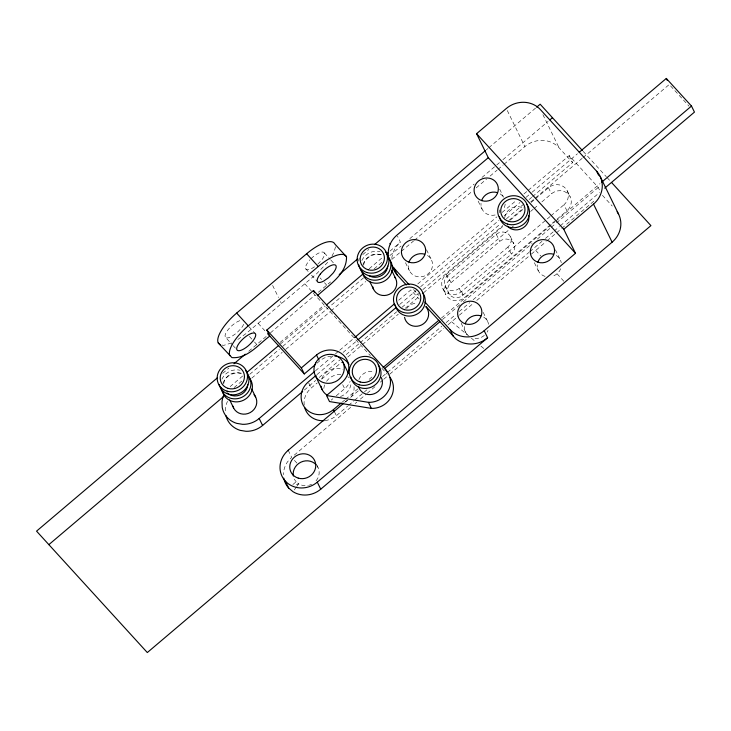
<?xml version="1.0" encoding="UTF-8"?>
<svg xmlns="http://www.w3.org/2000/svg" width="731" height="731" viewBox="0 0 731 731"><rect width="100%" height="100%" fill="white"/><g stroke="black" fill="none" stroke-linecap="round" stroke-linejoin="round"><path stroke-width="0.55" stroke-dasharray="3.65 2.74" d="M321.768 378.704L323.614 375.259A15.36 14.3 -26 0 1 343.058 369.758M331.965 256.106L334.204 251.747L335.346 247.343L334.871 244.063M327.762 262.255L316.459 273.915L246.484 333.235L237.657 339.623M294.291 489.962L296.165 487.321M296.786 486.444L298.659 483.803A13.176 12.272 -25.9 0 0 308.372 485.384M317.793 264.174L321.412 260.41A12.29 4.322 -42.4 0 0 323.55 252.186L322.143 252.003A12.29 4.322 -42.4 0 0 310.73 259.021M292.857 484.552L296.174 481.729L298.659 483.803L295.68 485.082M222.681 373.349L228.776 368.186M248.778 351.227L267.043 335.748M270.525 332.797L314.878 295.187M318.36 292.245L330.54 281.919M362.722 254.635L368.808 249.472M486.225 149.928L487.97 148.457M488.838 147.717L535.805 107.905M280.119 342.4L324.18 305.046L312.064 291.77M230.119 386.635L243.149 375.579M280.521 343.899L324.838 306.335M369.155 268.761L383.062 256.974M390.016 251.08L400.442 242.235L397.463 236.122M234.121 387.576L241.952 380.942M249.774 374.309L279.352 349.235M282.824 346.284L363.718 277.716M374.153 268.862L381.984 262.228M389.815 255.594L401.118 246.009M409.817 238.635L474.181 184.066M482.012 177.432L495.929 165.635M496.797 164.895L499.401 162.684M502.882 159.733L548.113 121.392M251.784 378.119L282.23 352.315M285.702 349.363L330.065 311.762M330.933 311.022L365.719 281.526M391.816 259.404L400.515 252.031M401.383 251.3L413.563 240.974M414.431 240.234L472.701 190.837M476.183 187.885L486.618 179.04M490.099 176.089L497.062 170.186M497.93 169.446L503.147 165.023M504.015 164.292L524.885 146.593A24.58 22.88 -26 0 1 559.06 147.772L572.62 162.638L532.561 196.602M316.934 363.234L319.465 361.087A19.965 18.595 -26 0 1 331.81 356.079M315.518 370.745L334.588 354.581M335.456 353.841L338.919 350.907M339.787 350.167L353.658 338.416M398.724 300.213L410.849 289.924L419.228 299.07M417.776 283.939L496.961 216.815M502.179 212.392L516.104 200.586M523.935 193.943L527.417 190.992M528.285 190.261L569.184 155.584L598.25 187.456L600.224 191.485M316.943 374.619L336.114 358.364M343.077 352.461L357.02 340.637M399.711 304.452L416.268 290.417M420.617 286.726L499.026 220.25M504.262 215.819L519.942 202.524M526.037 197.352L531.263 192.92M532.141 192.18L577.444 153.775M304.388 390.034L315.71 380.431M319.2 377.479L340.098 359.762M346.192 354.599L359.259 343.524M360.127 342.784L396.705 311.771M401.931 307.34L418.479 293.314M422.829 289.622L500.342 223.914M506.437 218.752L522.985 204.726M529.08 199.554L531.693 197.343M304.206 405.12A19.965 18.595 -26 0 1 311.178 388.042L317.281 382.88M321.631 379.179L341.669 362.192M347.773 357.03L398.304 314.184M405.276 308.281L419.21 296.457M423.569 292.765L502.846 225.559M508.95 220.387L523.762 207.832M530.733 201.92L582.132 158.344M583 157.604L669.258 84.485L689.105 106.242M550.087 216.522L461.581 291.55A12.29 11.44 -26 0 1 444.503 290.965A12.29 11.44 -26 0 1 446.084 274.554L503.348 226.007M510.293 220.122L523.305 209.093M531.117 202.469L534.58 199.526M535.448 198.795L548.469 187.757A12.29 11.44 -26 0 1 565.547 188.351A12.29 11.44 -26 0 1 563.976 204.753L566.918 210.802L551.302 224.042M447.573 275.633L496.312 234.322A9.22 8.58 -26 0 1 509.123 234.761A9.22 8.58 -26 0 1 507.935 247.069L511.38 254.114L462.641 295.434A9.22 8.58 -26 0 1 449.83 294.995A9.22 8.58 -26 0 1 451.018 282.687L447.573 275.633A9.22 8.58 -26 0 0 446.394 287.941A9.22 8.58 -26 0 0 459.205 288.38L507.935 247.069M550.434 224.773L464.532 297.599A12.29 11.44 -26 0 1 447.454 297.014A12.29 11.44 -26 0 1 449.026 280.603L509.763 229.114M510.631 228.374L514.103 225.431M530.587 211.46L533.191 209.249M534.059 208.518L538.4 204.835M541.872 201.893L551.412 193.806A12.29 11.44 -26 0 1 568.499 194.391A12.29 11.44 -26 0 1 566.918 210.802M451.018 282.687L499.748 241.367A9.22 8.58 -26 0 1 512.559 241.815A9.22 8.58 -26 0 1 511.38 254.114M331.18 400.131L332.87 398.706M336.233 395.846L344.657 388.709A19.965 18.595 -26 0 0 350.167 381.363M550.955 215.791L563.976 204.753M342.135 402.233L344.758 400.021M345.626 399.281L357.825 388.938M369.146 379.334L372.636 376.383M441.46 318.031L554.719 222.014M555.587 221.283L600.023 183.609M344.557 402.525L347.152 400.323M350.624 397.381L359.286 390.034M442.493 319.502L459.9 304.745M463.381 301.793L532.122 243.514M537.34 239.092L550.397 228.026M551.265 227.286L555.615 223.604M556.483 222.864L598.25 187.456M325.057 420.581A19.965 18.595 -26 0 0 336.379 415.665L347.7 406.061M348.577 405.321L353.804 400.89M354.672 400.149L366.871 389.815M382.551 376.52L441.798 326.291M446.148 322.599L455.733 314.476M459.223 311.525L469.677 302.661M473.158 299.71L528.915 252.433M529.792 251.702L541.982 241.358M545.472 238.407L553.312 231.754M554.18 231.014L559.407 226.583M560.284 225.842L599.484 192.609M294.273 455.13L351.638 406.5M355.111 403.549L356.847 402.077M360.328 399.126L366.414 393.972M367.282 393.232L375.104 386.598M380.321 382.176L382.925 379.974M383.793 379.234L389.011 374.811M389.879 374.071L443.763 328.393M448.112 324.71L458.529 315.874M459.397 315.143L473.277 303.374M476.74 300.432L530.523 254.845M531.391 254.105L546.139 241.605M547.007 240.865L555.688 233.509M556.556 232.769L560.896 229.086M561.764 228.355L595.619 199.654M314.531 266.815L312.082 268.314A12.29 4.322 -42.4 0 1 307.057 263.617L308.674 261.332A12.29 4.322 -42.4 0 1 310.008 259.788M239.777 320.653L237.538 321.649A12.29 4.322 -42.4 0 0 225.047 335.693L225.239 337L232.513 344.968M231.48 342.967L223.823 345.324L221.639 345.041M340.463 396.485L342.336 395.773A15.36 14.3 -26 0 0 351.09 383.473M451.584 321.759L469.631 336.735M471.367 338.179L475.707 341.788M480.925 346.11L484.397 348.998M583.228 151.427L606.301 176.719M607.077 177.569L610.147 180.941M602.445 195.332L612.249 206.069M535.722 250.431L540.821 256.014M557.059 273.805L564.094 281.526M413.554 289.567L418.872 295.397M324.372 252.963L330.193 259.331M330.915 260.135L333.82 263.315M320.096 277.899L321.549 279.489M324.454 282.678L328.091 286.662M305.713 268.78L308.619 271.969M311.525 275.158L317.345 281.526M304.8 283.802L311.342 290.965M325.715 306.728L370.325 355.631M381.865 368.278L387.247 374.171M258.144 323.349L266.139 332.112M248.988 326.757L254.799 333.135M249.39 336.424L253.748 341.203M254.479 341.998L258.116 345.982M233.235 345.763L235.419 348.157M294.419 460.356L297.864 464.13M569.184 155.584L572.62 162.638M542.923 114.685L559.06 147.772M567.238 190.818L570.189 196.858M548.469 187.757L551.412 193.806M507.287 110.509L524.885 146.593M555.405 249.792L560.321 259.87M499.684 189.183L503.613 197.242M534.352 262.694L538.281 270.753M510.393 236.606L513.829 243.661M496.312 234.322L499.748 241.367M478.138 201.071L482.067 209.13M483.228 312.393L487.65 321.457M461.581 291.55L464.532 297.599M459.205 288.38L462.641 295.434M446.084 274.554L449.026 280.603M445.124 286.086L448.56 293.14M426.538 249.774L431.445 259.852M461.197 323.276L465.62 332.34M442.812 288.498L445.764 294.538M405.477 262.667L409.415 270.726M342.693 384.67L344.657 388.709M334.414 411.635L336.379 415.665M272.626 285.437L278.52 297.526M280.485 301.556L281.472 303.575M308.72 383.007L311.178 388.042M288.224 450.278L291.66 457.341L287.63 461.681A23.045 21.464 -25.9 0 0 283.464 474.73M317.016 465.409L317.994 467.42M225.495 410.859L225.404 408.757A23.045 21.455 -26 0 1 227.487 401.374M560.686 268.716A12.29 11.44 -26 0 1 551.348 276.629M545.098 276.409A12.29 11.44 -26 0 1 537.221 264.896M556.309 255.475A12.29 11.44 -26 0 1 561.262 262.712M391.789 258.399A24.58 22.88 -26 0 1 400.442 242.235M488.016 330.302A12.29 11.44 -26 0 1 487.111 332.185M484.388 335.392A12.29 11.44 -26 0 1 472.427 337.996M467.301 334.807A12.29 11.44 -26 0 1 464.56 326.483M483.639 317.062A12.29 11.44 -26 0 1 488.591 324.299M505.167 204.104A12.29 11.44 -26 0 1 502.992 209.852M495.134 215.005A12.29 11.44 -26 0 1 481.007 203.273M500.095 193.852A12.29 11.44 -26 0 1 504.107 198.247M427.434 255.448A12.29 11.44 -26 0 1 430.906 270.571A12.29 11.44 -26 0 1 415.254 276.053A12.29 11.44 -26 0 1 409.049 261.881M504.71 217.875A12.29 11.44 -26 0 1 511.718 208.033L514.743 206.974A12.29 11.44 -26 0 1 523.798 208.454M316.861 465.592A13.176 12.272 -25.9 0 1 315.326 481.592M311.616 484.251A13.176 12.272 -25.9 0 1 309.204 485.174M296.174 481.729A13.176 12.272 -25.9 0 1 294.355 479.079M362.978 264.467A15.36 14.3 -26 0 1 381.518 254.598M361.872 260.556A15.36 14.3 -26 0 1 380.038 251.583M363.645 265.289A12.29 11.44 -26 0 1 382.733 255.859M499.236 212.73A15.36 14.3 -26 0 1 499.794 209.907M358.656 261.15A15.36 14.3 -26 0 1 359.223 258.326M223.019 383.117A15.36 14.3 -26 0 1 242.5 373.495M221.922 379.197A15.36 14.3 -26 0 1 240.088 370.224M223.686 383.93A12.29 11.44 -26 0 1 241.888 374.007M354.023 386.681A15.36 14.3 -26 0 1 351.319 396.705M347.846 400.241A15.36 14.3 -26 0 1 345.279 401.822M323.842 388.481A15.36 14.3 -26 0 1 324.719 384.744M326.565 381.299A15.36 14.3 -26 0 1 343.259 374.884M347.7 376.703A15.36 14.3 -26 0 1 349.235 377.808M406.61 308.537A12.29 11.44 -26 0 1 417.629 303.091M243.633 324.262A12.29 4.322 -42.4 0 1 240.938 328.63L236.533 333.126L231.608 336.534A12.29 4.322 -42.4 0 1 225.239 337M358.903 379.59A12.29 11.44 -26 0 1 374.491 371.896"/><path stroke-width="1.1" d="M386.818 371.832L385.831 369.813L313.48 290.499L266.824 330.046L269.776 336.096C258.527 344.338 247.361 358.939 231.937 357.614L218.24 342.94A30.72 10.81 -42.4 0 1 236.652 313.087L306.636 253.758A30.72 10.81 -42.4 0 1 334.871 244.063L346.503 256.809C347.024 274.253 328.466 285.163 317.263 295.836M229.872 355.686A30.72 10.81 -42.4 0 1 248.284 325.834L318.259 266.504A30.72 10.81 -42.4 0 1 346.503 256.809M424.949 302.058L450.013 329.526A24.58 22.88 -26 0 0 484.178 330.704L575.498 253.291L488.281 157.695L476.585 133.7L506.309 108.499A24.58 22.88 -26 0 1 540.474 109.677L596.679 171.282L598.634 175.294M217.463 377.772L36.55 531.145L147.315 652.555L650.919 225.623L611.692 182.622M233.993 363.764L245.296 354.179M339.23 274.545L357.496 259.057M374.893 244.309L485.357 150.668M536.673 107.165L540.154 104.213L582.461 150.586M488.281 157.695L396.96 235.108A24.58 22.88 -26 0 0 391.003 242.454L389.714 245.296A24.58 22.88 -26 0 0 389.002 259.258M246.63 372.636L278.785 345.379M326.574 304.854L363.079 273.915M386.535 254.022L388.28 252.551M48.858 544.641L223.686 396.43M549.849 119.911L552.462 117.7M315.253 364.659L304.297 373.943L301.355 367.894L316.514 355.038A19.965 18.595 -26 0 1 344.274 355.997A19.965 18.595 -26 0 1 341.706 382.66L326.547 395.517L329.498 401.557L371.375 408.382A20.477 19.07 -26 0 0 390.601 397.993A20.477 19.07 -26 0 0 390.043 377.415M224.088 394.393A23.045 21.455 -26 0 0 222.005 401.785L222.233 407.441A23.045 21.455 -26 0 0 236.771 423.377L242.564 424.318A23.045 21.455 -26 0 0 259.185 418.498L314.659 371.476M354.517 337.676L394.384 303.886M316.075 375.35L308.235 382.002A19.965 18.595 -26 0 0 305.668 408.666A19.965 18.595 -26 0 0 333.427 409.616L341.267 402.973M357.888 339.906L396.229 307.404M579.18 152.304L666.307 78.445L691.499 106.059L694.45 112.108L604.711 188.178M225.87 415.51A23.045 21.455 -26 0 0 240.17 430.349L245.963 431.29A23.045 21.455 -26 0 0 262.593 425.469L302.652 391.505M383.09 367.519L438.847 320.251M601.768 182.138L691.499 106.059M288.224 450.278L343.689 403.256M384.424 368.726L439.888 321.713M575.498 253.291L563.793 229.306L593.526 204.104A24.58 22.88 -26 0 0 596.679 171.282M288.352 450.186A23.045 21.446 -25.5 0 0 285.2 480.971A23.045 21.446 -25.5 0 0 317.291 482.158L487.623 337.759L484.178 330.704M283.783 478.12A23.045 21.464 -25.9 0 0 288.708 488.08L293.04 491.725A23.045 21.464 -25.9 0 0 320.735 489.203L612.103 242.189A24.58 22.88 -26 0 0 617.128 211.734M487.623 337.759L485.064 339.705A24.58 22.88 -26 0 1 455.651 338.691L426.118 306.618M326.547 395.517L368.424 402.333A20.477 19.07 -26 0 0 388.17 391.039A20.477 19.07 -26 0 0 385.831 369.813M218.24 342.94L220.314 344.868M476.585 133.7L563.793 229.306M389.897 243.396L390.345 243.889M391.944 265.563A24.58 22.88 -26 0 0 393.808 267.921L408.995 284.569M393.104 268.286A24.58 22.88 -26 0 0 397.289 275.057L406.326 284.962M306.636 253.758L318.259 266.504M266.824 330.046L301.355 367.894M267.592 333.701L304.297 373.943M236.652 313.087L248.284 325.834M285.264 481.053L288.708 488.08M666.307 78.445L667.284 80.456M600.06 176.226L618.636 214.311M593.526 204.104L612.103 242.189M450.013 329.526L453.458 336.58M393.808 267.921L397.289 275.057M391.679 270.388L395.626 278.474M369.648 281.271L373.587 289.357M368.424 402.333L371.375 408.382M313.48 290.499L314.458 292.519M342.885 362.046L348.294 373.13M316.514 355.038L318.972 360.081M333.427 409.616L334.414 411.635M315.335 375.652L322.216 389.76M317.3 482.158L320.735 489.203M251.729 389.038L255.676 397.125M259.185 418.498L262.593 425.469M229.689 399.921L233.637 408.008M537.925 261.908A12.29 11.44 -26 0 1 553.504 254.214M465.254 323.495A12.29 11.44 -26 0 1 480.843 315.801M253.986 394.658A12.29 11.44 -26 0 1 250.203 412.576A12.29 11.44 -26 0 1 232.924 406.134M394.576 276.775A12.29 11.44 -26 0 1 389.194 294.401A12.29 11.44 -26 0 1 372.655 286.515M409.049 261.881A12.29 11.44 -26 0 1 424.638 254.187M528.741 215.691A12.29 11.44 -26 0 1 528.166 221.694L526.695 224.454A12.29 11.44 -26 0 1 507.46 226.199M481.711 200.285A12.29 11.44 -26 0 1 497.29 192.591M293.35 476.036A13.176 12.272 -25.9 0 1 300.733 462.248A13.176 12.272 -25.9 0 1 316.176 464.77M245.47 370.434A15.36 14.3 -26 0 1 240.59 392.912A15.36 14.3 -26 0 1 219.053 384.488M389.468 259.551A15.36 14.3 -26 0 1 383.537 281.545A15.36 14.3 -26 0 1 362.448 272.891M387.384 255.813A15.36 14.3 -26 0 1 382.066 278.52A15.36 14.3 -26 0 1 360.776 268.953M387.805 266.121A12.29 11.44 -26 0 1 368.716 275.541M526.603 204.077A15.36 14.3 -26 0 1 520.225 226.29A15.36 14.3 -26 0 1 499.383 216.504M385.42 251.784A15.36 14.3 -26 0 1 380.102 274.49A15.36 14.3 -26 0 1 358.811 264.924M248.905 377.488A15.36 14.3 -26 0 1 243.587 400.195A15.36 14.3 -26 0 1 222.297 390.619M247.434 374.464A15.36 14.3 -26 0 1 242.107 397.171A15.36 14.3 -26 0 1 220.826 387.604M247.846 384.762A12.29 11.44 -26 0 1 239.859 395.042A12.29 11.44 -26 0 1 227.149 392.967M324.025 420.672A19.965 18.595 -26 0 1 304.8 407.98M327.232 395.252A15.36 14.3 -26 0 1 321.046 386.206M425.844 306.782A12.29 11.44 -26 0 1 421.586 324.948A12.29 11.44 -26 0 1 404.554 317.3M422.947 293.177A15.36 14.3 -26 0 1 415.546 314.833A15.36 14.3 -26 0 1 395.179 304.845M334.889 356.107A19.965 18.595 -26 0 1 349.007 364.367M381.308 377.561A12.29 11.44 -26 0 1 374.382 393.689A12.29 11.44 -26 0 1 358.555 386.571M378.128 364.76A15.36 14.3 -26 0 1 371.75 386.964A15.36 14.3 -26 0 1 350.917 377.178M315.765 362.85L314.887 364.595A15.36 14.3 -26 0 0 331.673 382.989L335.456 381.673A15.36 14.3 -26 0 0 340.774 358.967A15.36 14.3 -26 0 0 316.733 361.151L315.765 362.85M320.306 274.079L318.689 276.364A12.29 4.322 -42.4 0 0 323.714 281.06L328.639 277.652L333.044 273.156A12.29 4.322 -42.4 0 0 335.182 264.933L333.775 264.75A12.29 4.322 -42.4 0 0 320.306 274.079M251.409 333.4L249.161 334.396A12.29 4.322 -42.4 0 0 236.67 348.934A12.29 4.322 -42.4 0 0 249.755 344.438A12.29 4.322 -42.4 0 0 253.301 332.97L251.409 333.4M538.217 262.301A12.29 11.44 -26 0 0 554.381 248.604A12.29 11.44 -26 0 0 534.672 242.71A12.29 11.44 -26 0 0 538.217 262.301M465.556 323.888A12.29 11.44 -26 0 0 481.711 310.191A12.29 11.44 -26 0 0 462.001 304.297A12.29 11.44 -26 0 0 465.556 323.888M228.127 388.399A12.29 11.44 -26 0 0 244.282 374.692A12.29 11.44 -26 0 0 224.581 368.799A12.29 11.44 -26 0 0 228.127 388.399M368.077 269.748A12.29 11.44 -26 0 0 384.241 256.051A12.29 11.44 -26 0 0 364.531 250.148A12.29 11.44 -26 0 0 368.077 269.748M482.003 200.687A12.29 11.44 -26 0 0 498.167 186.99A12.29 11.44 -26 0 0 478.458 181.087A12.29 11.44 -26 0 0 482.003 200.687M409.342 262.283A12.29 11.44 -26 0 0 425.506 248.586A12.29 11.44 -26 0 0 405.796 242.683A12.29 11.44 -26 0 0 409.342 262.283M508.657 221.329A12.29 11.44 -26 0 0 524.812 207.631A12.29 11.44 -26 0 0 505.103 201.729A12.29 11.44 -26 0 0 508.657 221.329M298.248 478.12A13.176 12.272 -25.9 0 0 315.582 463.436A13.176 12.272 -25.9 0 0 294.447 457.103A13.176 12.272 -25.9 0 0 298.248 478.12M227.076 391.167A15.36 14.3 -26 0 0 247.279 374.044A15.36 14.3 -26 0 0 222.635 366.67A15.36 14.3 -26 0 0 227.076 391.167M507.606 224.106A15.36 14.3 -26 0 0 527.8 206.983A15.36 14.3 -26 0 0 503.166 199.609A15.36 14.3 -26 0 0 507.606 224.106M367.026 272.526A15.36 14.3 -26 0 0 387.229 255.393A15.36 14.3 -26 0 0 362.594 248.028A15.36 14.3 -26 0 0 367.026 272.526M404.444 309.67A12.29 11.44 -26 0 0 420.608 295.973A12.29 11.44 -26 0 0 400.899 290.079A12.29 11.44 -26 0 0 404.444 309.67M403.393 312.448A15.36 14.3 -26 0 0 423.596 295.324A15.36 14.3 -26 0 0 398.962 287.95A15.36 14.3 -26 0 0 403.393 312.448M360.182 382.002A12.29 11.44 -26 0 0 376.346 368.305A12.29 11.44 -26 0 0 356.637 362.412A12.29 11.44 -26 0 0 360.182 382.002M359.131 384.78A15.36 14.3 -26 0 0 379.334 367.656A15.36 14.3 -26 0 0 354.699 360.282A15.36 14.3 -26 0 0 359.131 384.78"/></g></svg>
